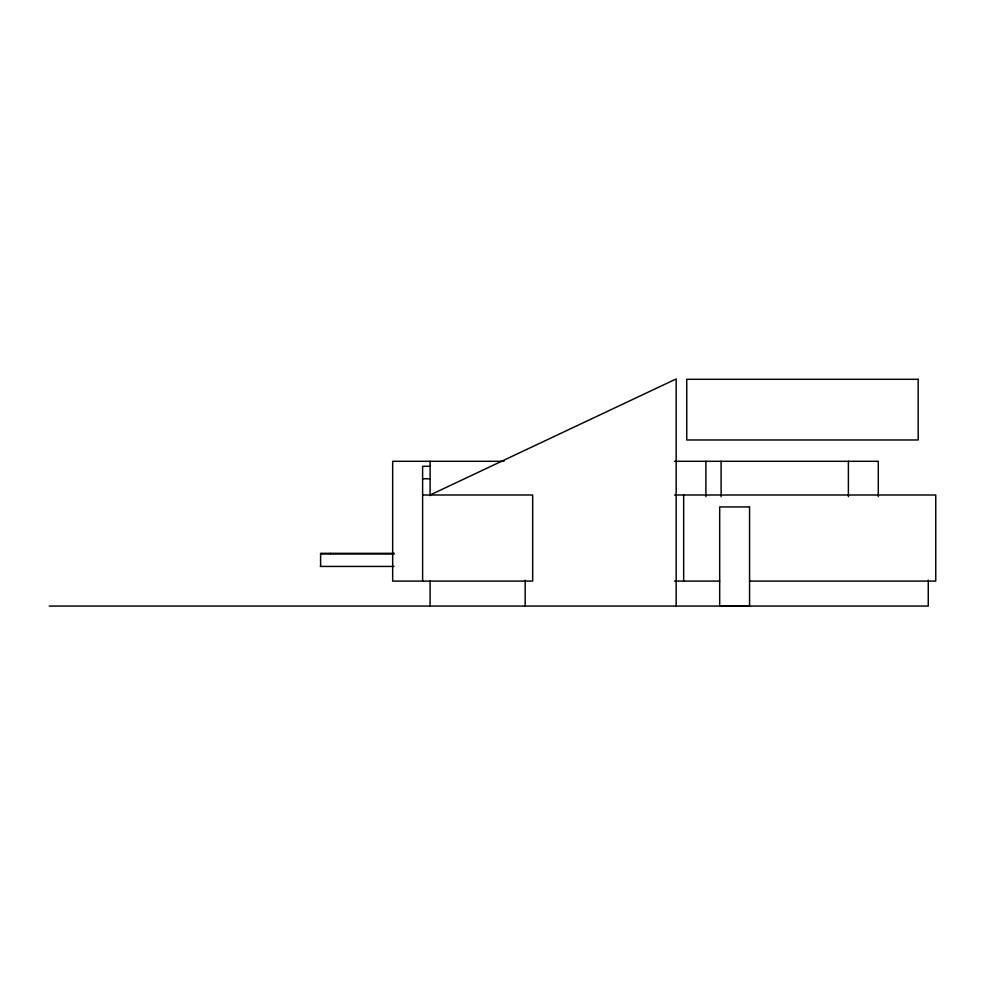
<?xml version="1.0" encoding="UTF-8"?>
<svg xmlns="http://www.w3.org/2000/svg" width="985" height="985" viewBox="0 0 985 985"><rect width="100%" height="100%" fill="white"/><g stroke="black" fill="none" stroke-linecap="round" stroke-linejoin="round"><path stroke-width="1.48" d="M430.1 494.999L676.178 378.942L676.178 606.058M504.024 461.3L392.67 461.3L392.67 581.101L532.663 581.101L532.663 494.999L422.614 494.999M674.553 461.3L878.3 461.3L878.3 496.625M430.1 466.299L422.614 466.299L422.614 581.101M422.614 478.772L430.1 478.772M674.516 494.999L935.75 494.999L935.75 581.101L749.573 581.101M394.234 553.336L320.593 553.336L320.593 566.437M320.593 553.964L394.062 553.964M320.359 566.437L393.914 566.437M674.516 581.101L719.69 581.101M49.25 606.058L928.264 606.058L928.264 580.202M848.393 461.3L848.393 496.625M721.106 461.3L721.106 496.625M705.9 461.3L705.9 496.625M683.664 494.999L683.664 581.101M525.177 580.202L525.177 606.058M430.1 461.3L430.1 495.664M430.1 581.101L430.1 606.058M330.566 553.336L330.566 553.964M918.18 379.299L686.754 379.299L686.754 439.975L918.18 439.975L918.18 379.299M749.573 506.93L719.69 506.93L719.69 605.91L749.573 605.91L749.573 506.93"/></g></svg>
